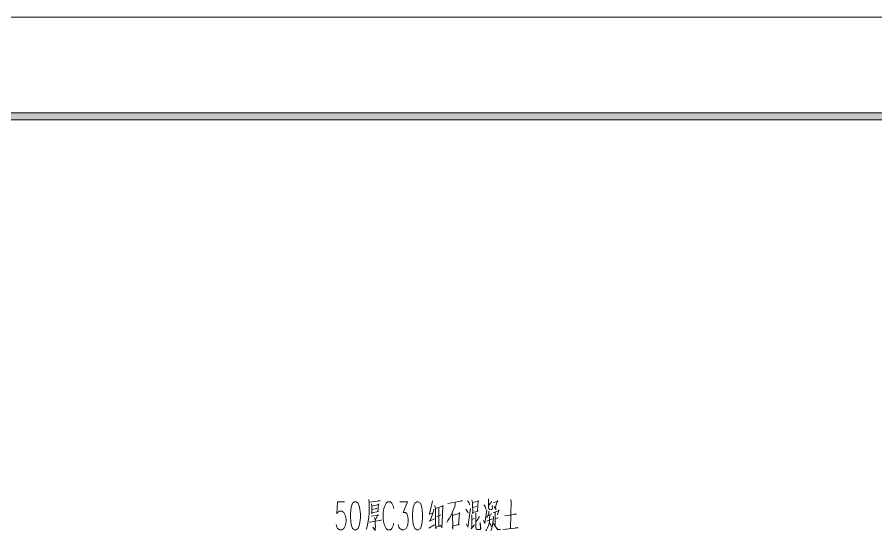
# Model space of a CAD drawing. Header units: millimetres. Extents: x 0 to 586, y 0 to 414.
# Drawn here: x 274.1 to 359.6, y 362.5 to 414.1 of the extents above; entities that cross this region are included whole.
import ezdxf

# ---------------------------------------------------------------- set-up
doc = ezdxf.new("R2010")
doc.units = ezdxf.units.MM

msp = doc.modelspace()

# ---------------------------------------------------------------- hatches: boundary and pattern name
h = msp.add_hatch(color=0)
h.dxf.hatch_style = 2
h.paths.add_polyline_path([(576.117861, 404.569083), (575.429944, 403.877639), (24.994306, 403.877639), (24.302861, 404.569083)])

# ---------------------------------------------------------------- linework, layer by layer
at = {"color": 0, "lineweight": 0}
for points in [[(0, 0), (585.632278, 0), (585.632278, 414.0835), (0, 414.0835)], [(576.117861, 404.569083), (575.429944, 403.877639), (24.994306, 403.877639), (24.302861, 404.569083)], [(307.703361, 365.844667), (307.488167, 365.710611), (307.347056, 365.311972), (307.2765, 364.64875), (307.2765, 364.250111), (307.347056, 363.586889), (307.488167, 363.18825), (307.703361, 363.057722), (307.844472, 363.057722), (308.059667, 363.18825), (308.200778, 363.586889), (308.271333, 364.250111), (308.271333, 364.64875), (308.200778, 365.311972), (308.059667, 365.710611), (307.844472, 365.844667)], [(313.898139, 365.844667), (313.686472, 365.710611), (313.541833, 365.311972), (313.471278, 364.64875), (313.471278, 364.250111), (313.541833, 363.586889), (313.686472, 363.18825), (313.898139, 363.057722), (314.042778, 363.057722), (314.254444, 363.18825), (314.399083, 363.586889), (314.469639, 364.250111), (314.469639, 364.64875), (314.399083, 365.311972), (314.254444, 365.710611), (314.042778, 365.844667)]]:
    msp.add_lwpolyline(points, close=True, dxfattribs=at)
for points in [[(309.121528, 366.0775), (309.153278, 365.752944), (309.153278, 365.237889), (309.135639, 364.747528), (309.107417, 364.285389), (309.050972, 363.904389), (308.976889, 363.526917), (308.902806, 363.25175), (308.846361, 363.089472)], [(309.167389, 365.781167), (310.22925, 365.943444), (310.172806, 365.943444), (310.056389, 365.915222)], [(316.995528, 365.671806), (318.438389, 365.915222), (318.367833, 365.971667), (318.247889, 365.890528)], [(319.387361, 366.024583), (319.429694, 365.752944), (319.461444, 364.638167), (319.443806, 364.77575), (320.015306, 364.885111), (319.941222, 364.885111), (320.015306, 365.971667), (320.043528, 365.890528), (319.429694, 365.752944)], [(321.020722, 366.133944), (321.048944, 365.971667), (321.048944, 365.262583), (321.077167, 365.15675), (321.123028, 365.075611), (321.253556, 365.047389), (321.34175, 365.075611), (321.444056, 365.128528), (321.412306, 365.453083), (321.429944, 365.128528)], [(321.528722, 365.752944), (321.966167, 365.862306), (321.923833, 365.971667), (321.705111, 365.209667), (321.602806, 365.371944), (321.747444, 365.15675), (321.779194, 365.019167)], [(323.236167, 366.052806), (323.296139, 365.943444), (323.2785, 365.971667), (323.236167, 363.170611)], [(306.705, 365.844667), (305.992389, 365.844667), (305.921833, 364.64875), (305.992389, 364.782806), (306.207583, 364.913333), (306.41925, 364.913333), (306.634444, 364.782806), (306.775556, 364.518222), (306.849639, 364.119583), (306.849639, 363.855), (306.775556, 363.456361), (306.634444, 363.18825), (306.41925, 363.057722), (306.207583, 363.057722), (305.992389, 363.18825), (305.921833, 363.322306), (305.851278, 363.586889)], [(309.372, 365.618889), (309.400222, 365.400167), (309.414333, 365.047389), (309.414333, 364.638167), (309.386111, 364.747528), (310.0705, 364.856889), (310.010528, 364.856889), (310.084611, 365.643583), (310.112833, 365.562444), (309.400222, 365.400167)], [(309.414333, 365.075611), (309.908222, 365.181444), (309.851778, 365.181444), (309.777694, 365.128528)], [(311.619194, 365.181444), (311.548639, 365.446028), (311.407528, 365.710611), (311.262889, 365.844667), (310.977139, 365.844667), (310.836028, 365.710611), (310.694917, 365.446028), (310.624361, 365.181444), (310.550278, 364.782806), (310.550278, 364.119583), (310.624361, 363.720944), (310.694917, 363.456361), (310.836028, 363.18825), (310.977139, 363.057722), (311.262889, 363.057722), (311.407528, 363.18825), (311.548639, 363.456361), (311.619194, 363.720944)], [(312.190694, 365.844667), (312.973861, 365.844667), (312.547, 364.782806), (312.758667, 364.782806), (312.903306, 364.64875), (312.973861, 364.518222), (313.044417, 364.119583), (313.044417, 363.855), (312.973861, 363.456361), (312.829222, 363.18825), (312.617556, 363.057722), (312.402361, 363.057722), (312.190694, 363.18825), (312.116611, 363.322306), (312.046056, 363.586889)], [(315.450361, 365.915222), (315.43625, 365.752944), (315.305722, 365.209667), (315.143444, 364.638167), (315.115222, 364.613472), (315.506806, 364.747528)], [(315.595, 365.100306), (315.580889, 364.990944), (315.348056, 364.313611), (315.231639, 363.960833), (315.171667, 363.904389), (315.640861, 364.123111)], [(315.683194, 365.481306), (315.743167, 365.128528), (315.771389, 363.851472), (315.799611, 363.145917), (315.771389, 363.308194), (316.311139, 363.44225), (316.265278, 363.470472), (316.180611, 363.417556)], [(315.743167, 365.15675), (316.529861, 365.428389), (316.484, 365.481306), (316.413444, 363.713889), (316.399333, 363.389333), (316.399333, 363.25175), (316.311139, 363.44225)], [(316.078306, 363.44225), (316.078306, 365.262583)], [(317.725778, 365.724722), (317.725778, 365.562444), (317.679917, 365.371944), (317.475306, 364.885111), (317.302444, 364.504111), (317.140167, 364.20425), (316.995528, 363.960833), (316.893222, 363.770333)], [(318.773528, 365.100306), (318.904056, 364.909806), (318.964028, 364.800444), (318.99225, 364.694611)], [(318.819389, 363.63275), (318.964028, 363.308194), (319.242722, 365.181444)], [(318.949917, 365.915222), (319.108667, 365.724722), (319.154528, 365.534222)], [(319.429694, 365.262583), (319.853028, 365.371944)], [(320.569167, 365.534222), (320.699694, 365.371944), (320.742028, 365.262583), (320.773778, 365.100306)], [(321.34175, 365.890528), (321.281778, 365.724722), (321.048944, 365.481306)], [(309.354361, 364.39475), (310.0705, 364.504111), (310.042278, 364.557028), (309.749472, 364.01375)], [(309.675389, 364.257167), (309.735361, 364.070194), (309.763583, 363.904389), (309.763583, 363.689194), (309.777694, 363.389333), (309.763583, 363.145917), (309.735361, 362.980111), (309.516639, 363.308194), (309.735361, 363.008333)], [(315.901917, 364.366528), (316.32525, 364.528806)], [(317.40475, 364.694611), (317.447083, 364.475889), (317.475306, 363.44225), (317.475306, 363.117694), (317.461194, 363.336417), (317.475306, 363.44225), (318.149111, 363.579833), (318.060917, 363.551611), (318.149111, 364.77575), (318.177333, 364.694611), (317.447083, 364.475889)], [(319.3415, 364.528806), (319.37325, 364.422972), (319.359139, 363.227056), (319.299167, 363.145917), (319.648417, 363.526917)], [(319.736611, 364.747528), (319.778944, 364.638167), (319.764833, 363.879694), (319.764833, 363.336417), (319.764833, 363.227056), (319.810694, 363.145917), (319.853028, 363.089472), (319.927111, 363.064778), (320.159944, 363.064778), (320.234028, 363.089472), (320.26225, 363.145917), (320.216389, 363.770333), (320.234028, 363.145917)], [(320.099972, 364.39475), (320.085861, 364.232472), (320.057639, 364.232472), (319.764833, 363.851472)], [(320.523306, 363.960833), (320.671472, 363.660972), (320.872556, 365.019167)], [(321.165361, 364.528806), (321.137139, 364.094889), (321.123028, 363.904389), (321.108917, 363.689194), (321.048944, 363.470472), (320.946639, 363.227056), (320.844333, 363.036556), (320.773778, 362.927194)], [(321.077167, 364.909806), (321.063056, 364.747528), (320.96075, 364.422972), (320.946639, 364.422972), (320.872556, 364.232472)], [(321.034833, 364.475889), (321.355861, 364.638167)], [(321.486389, 364.39475), (321.514611, 364.257167), (321.458167, 363.713889), (321.398194, 363.361111), (321.327639, 363.064778), (321.281778, 362.955417)], [(321.486389, 364.719306), (322.086111, 364.96625), (322.054361, 365.019167), (321.923833, 364.528806)], [(321.705111, 364.77575), (321.705111, 364.694611), (321.705111, 363.417556)], [(321.733333, 364.123111), (321.983806, 364.232472)], [(322.668194, 364.422972), (323.81825, 364.613472), (323.804139, 364.613472), (323.701833, 364.638167), (323.557194, 364.557028)], [(309.195611, 363.82325), (309.223833, 363.798556), (310.391528, 364.01375), (310.303333, 364.01375), (310.201028, 363.960833)], [(315.101111, 363.198833), (315.640861, 363.551611)], [(319.648417, 364.176028), (319.359139, 364.070194)], [(320.872556, 363.904389), (321.398194, 364.151333)], [(321.108917, 363.742111), (321.267667, 363.551611), (321.31, 363.389333)], [(321.472278, 363.742111), (321.952056, 363.036556), (322.216639, 363.064778), (321.952056, 363.064778), (321.821528, 363.227056)], [(322.463583, 363.089472), (323.980528, 363.25175), (323.892333, 363.279972), (323.701833, 363.227056)]]:
    msp.add_lwpolyline(points, dxfattribs=at)

doc.saveas('drawing.dxf')
